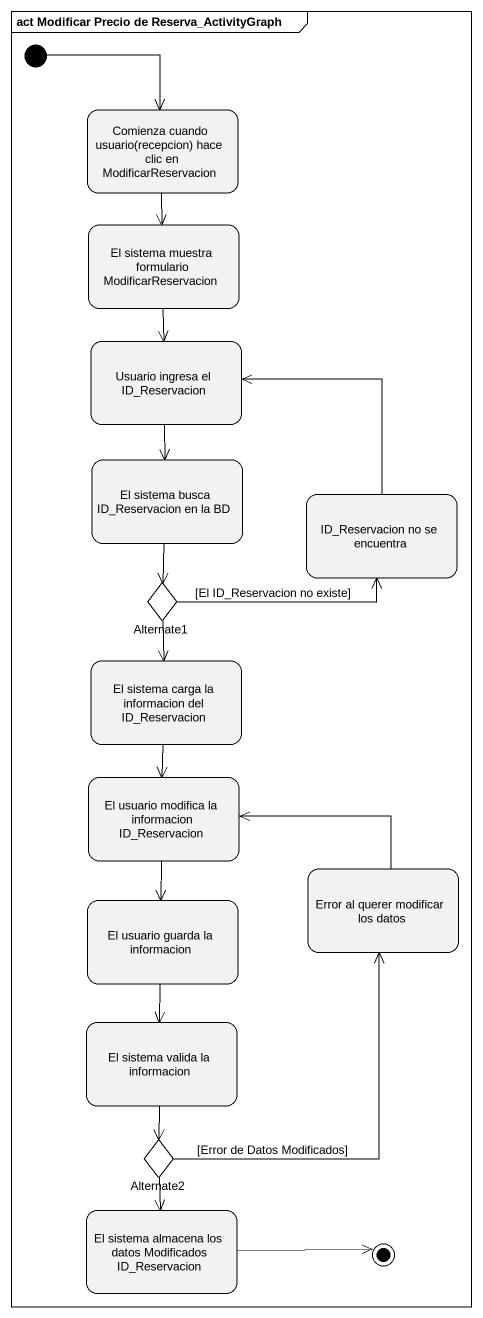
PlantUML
@startuml
mainframe act Modificar Precio de Reserva_ActivityGraph
hide empty description
state "Comienza cuando usuario(recepcion) hace clic en ModificarReservacion" as Comienza_cuando_usuario
state "El sistema muestra formulario ModificarReservacion" as El_sistema_muestra
state "Usuario ingresa el ID_Reservacion" as Usuario_ingresa_el_ID
state "El sistema busca ID_Reservacion en la BD" as El_sistema_busca_ID
state "ID_Reservacion no se encuentra" as ID_Reservacion_no_se
state Alternate1 <<choice>>
state "El sistema carga la informacion del ID_Reservacion" as El_sistema_carga_la
state "El usuario modifica la informacion ID_Reservacion" as El_usuario_modifica_la
state "Error al querer modificar los datos" as Error_al_querer_modificar
state "El usuario guarda la informacion" as El_usuario_guarda_la
state "El sistema valida la informacion" as El_sistema_valida_la
state Alternate2 <<choice>>
state "El sistema almacena los datos Modificados ID_Reservacion" as El_sistema_almacena_los
[*] --> Comienza_cuando_usuario
Comienza_cuando_usuario --> El_sistema_muestra
El_sistema_muestra --> Usuario_ingresa_el_ID
Usuario_ingresa_el_ID --> El_sistema_busca_ID
El_sistema_busca_ID --> Alternate1
ID_Reservacion_no_se -up-> Usuario_ingresa_el_ID
Alternate1 -right-> ID_Reservacion_no_se : [El ID_Reservacion no existe]
Alternate1 --> El_sistema_carga_la
El_sistema_carga_la --> El_usuario_modifica_la
El_usuario_modifica_la --> El_usuario_guarda_la
Error_al_querer_modificar -left-> El_usuario_modifica_la
El_usuario_guarda_la --> El_sistema_valida_la
El_sistema_valida_la --> Alternate2
Alternate2 -up-> Error_al_querer_modificar : [Error de Datos Modificados]
Alternate2 --> El_sistema_almacena_los
El_sistema_almacena_los -right-> [*]
@enduml
